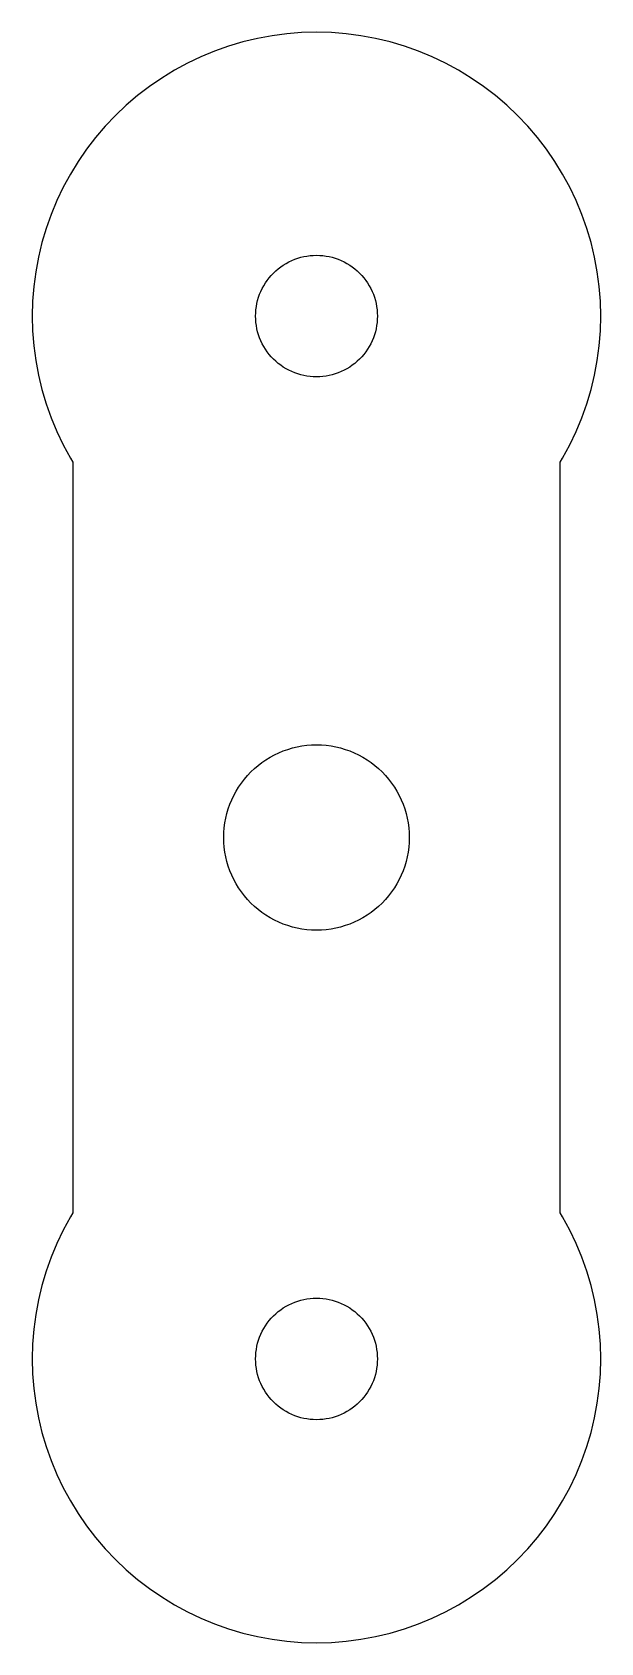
# Model space of a CAD drawing. Header units: metres. Extents: x -9.8 to 9.8, y -27.8 to 27.8.
import ezdxf

# ---------------------------------------------------------------- set-up
doc = ezdxf.new("R2010")
doc.units = ezdxf.units.M

msp = doc.modelspace()

# ---------------------------------------------------------------- linework, layer by layer
for p, q in [((0, 27.8), (-0.512892, 27.7866)), ((0.512892, 27.7866), (0, 27.8)), ((-3.02837, 27.3204), (-3.51201, 27.1491)), ((-2.53643, 27.4661), (-3.02837, 27.3204)), ((-2.03753, 27.5858), (-2.53643, 27.4661)), ((-1.53306, 27.6793), (-2.03753, 27.5858)), ((-1.02438, 27.7463), (-1.53306, 27.6793)), ((-0.512892, 27.7866), (-1.02438, 27.7463)), ((1.02438, 27.7463), (0.512892, 27.7866)), ((1.53306, 27.6793), (1.02438, 27.7463)), ((2.03753, 27.5858), (1.53306, 27.6793)), ((2.53643, 27.4661), (2.03753, 27.5858)), ((3.02837, 27.3204), (2.53643, 27.4661)), ((3.51201, 27.1491), (3.02837, 27.3204)), ((-4.44911, 26.7319), (-4.9, 26.487)), ((-3.98602, 26.9527), (-4.44911, 26.7319)), ((-3.51201, 27.1491), (-3.98602, 26.9527)), ((3.98602, 26.9527), (3.51201, 27.1491)), ((4.44911, 26.7319), (3.98602, 26.9527)), ((4.9, 26.487), (4.44911, 26.7319)), ((-5.33746, 26.219), (-5.76029, 25.9284)), ((-4.9, 26.487), (-5.33746, 26.219)), ((5.33746, 26.219), (4.9, 26.487)), ((5.76029, 25.9284), (5.33746, 26.219)), ((-6.16734, 25.616), (-6.55748, 25.2828)), ((-5.76029, 25.9284), (-6.16734, 25.616)), ((6.16734, 25.616), (5.76029, 25.9284)), ((6.55748, 25.2828), (6.16734, 25.616)), ((-6.55748, 25.2828), (-6.92965, 24.9296)), ((6.92965, 24.9296), (6.55748, 25.2828)), ((-7.28282, 24.5575), (-7.61603, 24.1673)), ((-6.92965, 24.9296), (-7.28282, 24.5575)), ((7.28282, 24.5575), (6.92965, 24.9296)), ((7.61603, 24.1673), (7.28282, 24.5575)), ((-7.61603, 24.1673), (-7.92837, 23.7603)), ((7.92837, 23.7603), (7.61603, 24.1673)), ((-7.92837, 23.7603), (-8.21897, 23.3375)), ((8.21897, 23.3375), (7.92837, 23.7603)), ((-8.48705, 22.9), (-8.73186, 22.4491)), ((-8.21897, 23.3375), (-8.48705, 22.9)), ((8.48705, 22.9), (8.21897, 23.3375)), ((8.73186, 22.4491), (8.48705, 22.9)), ((-8.73186, 22.4491), (-8.95275, 21.986)), ((8.95275, 21.986), (8.73186, 22.4491)), ((-8.95275, 21.986), (-9.14909, 21.512)), ((9.14909, 21.512), (8.95275, 21.986)), ((-9.14909, 21.512), (-9.32035, 21.0284)), ((9.32035, 21.0284), (9.14909, 21.512)), ((-9.32035, 21.0284), (-9.46607, 20.5364)), ((9.46607, 20.5364), (9.32035, 21.0284)), ((-9.58585, 20.0375), (-9.67935, 19.5331)), ((-9.46607, 20.5364), (-9.58585, 20.0375)), ((-0.648935, 19.9972), (-0.54352, 20.0284)), ((-0.54352, 20.0284), (-0.436614, 20.0541)), ((-0.436614, 20.0541), (-0.328512, 20.0741)), ((-0.328512, 20.0741), (-0.219509, 20.0885)), ((-0.219509, 20.0885), (-0.109905, 20.0971)), ((-0.109905, 20.0971), (0, 20.1)), ((0, 20.1), (0.109905, 20.0971)), ((0.109905, 20.0971), (0.219509, 20.0885)), ((0.219509, 20.0885), (0.328512, 20.0741)), ((0.328512, 20.0741), (0.436614, 20.0541)), ((0.436614, 20.0541), (0.54352, 20.0284)), ((0.54352, 20.0284), (0.648935, 19.9972)), ((9.58585, 20.0375), (9.46607, 20.5364)), ((9.67935, 19.5331), (9.58585, 20.0375)), ((-9.67935, 19.5331), (-9.74631, 19.0244)), ((-1.5606, 19.4052), (-1.48492, 19.4849)), ((-1.48492, 19.4849), (-1.40517, 19.5606)), ((-1.40517, 19.5606), (-1.32157, 19.632)), ((-1.32157, 19.632), (-1.23435, 19.6989)), ((-1.23435, 19.6989), (-1.14374, 19.7612)), ((-1.14374, 19.7612), (-1.05, 19.8187)), ((-1.05, 19.8187), (-0.95338, 19.8711)), ((-0.95338, 19.8711), (-0.854146, 19.9184)), ((-0.854146, 19.9184), (-0.752572, 19.9605)), ((-0.752572, 19.9605), (-0.648935, 19.9972)), ((0.648935, 19.9972), (0.752572, 19.9605)), ((0.752572, 19.9605), (0.854146, 19.9184)), ((0.854146, 19.9184), (0.95338, 19.8711)), ((0.95338, 19.8711), (1.05, 19.8187)), ((1.05, 19.8187), (1.14374, 19.7612)), ((1.14374, 19.7612), (1.23435, 19.6989)), ((1.23435, 19.6989), (1.32157, 19.632)), ((1.32157, 19.632), (1.40517, 19.5606)), ((1.40517, 19.5606), (1.48492, 19.4849)), ((1.48492, 19.4849), (1.5606, 19.4052)), ((9.74631, 19.0244), (9.67935, 19.5331)), ((-9.74631, 19.0244), (-9.78657, 18.5129)), ((-1.91844, 18.8541), (-1.87111, 18.9534)), ((-1.87111, 18.9534), (-1.81865, 19.05)), ((-1.81865, 19.05), (-1.76121, 19.1437)), ((-1.76121, 19.1437), (-1.69894, 19.2343)), ((-1.69894, 19.2343), (-1.63201, 19.3216)), ((-1.63201, 19.3216), (-1.5606, 19.4052)), ((1.5606, 19.4052), (1.63201, 19.3216)), ((1.63201, 19.3216), (1.69894, 19.2343)), ((1.69894, 19.2343), (1.76121, 19.1437)), ((1.76121, 19.1437), (1.81865, 19.05)), ((1.81865, 19.05), (1.87111, 18.9534)), ((1.87111, 18.9534), (1.91844, 18.8541)), ((9.78657, 18.5129), (9.74631, 19.0244)), ((-9.78657, 18.5129), (-9.8, 18)), ((-2.07415, 18.3285), (-2.05411, 18.4366)), ((-2.05411, 18.4366), (-2.02844, 18.5435)), ((-2.02844, 18.5435), (-1.99722, 18.6489)), ((-1.99722, 18.6489), (-1.96052, 18.7526)), ((-1.96052, 18.7526), (-1.91844, 18.8541)), ((1.91844, 18.8541), (1.96052, 18.7526)), ((1.96052, 18.7526), (1.99722, 18.6489)), ((1.99722, 18.6489), (2.02844, 18.5435)), ((2.02844, 18.5435), (2.05411, 18.4366)), ((2.05411, 18.4366), (2.07415, 18.3285)), ((9.8, 18), (9.78657, 18.5129)), ((-9.8, 18), (-9.78657, 17.4871)), ((-2.1, 18), (-2.09712, 18.1099)), ((-2.09712, 17.8901), (-2.1, 18)), ((-2.09712, 18.1099), (-2.0885, 18.2195)), ((-2.0885, 17.7805), (-2.09712, 17.8901)), ((-2.0885, 18.2195), (-2.07415, 18.3285)), ((2.07415, 18.3285), (2.0885, 18.2195)), ((2.0885, 18.2195), (2.09712, 18.1099)), ((2.09712, 17.8901), (2.0885, 17.7805)), ((2.09712, 18.1099), (2.1, 18)), ((2.1, 18), (2.09712, 17.8901)), ((9.78657, 17.4871), (9.8, 18)), ((-9.78657, 17.4871), (-9.74631, 16.9756)), ((-2.07415, 17.6715), (-2.0885, 17.7805)), ((-2.05411, 17.5634), (-2.07415, 17.6715)), ((-2.02844, 17.4565), (-2.05411, 17.5634)), ((-1.99722, 17.3511), (-2.02844, 17.4565)), ((-1.96052, 17.2474), (-1.99722, 17.3511)), ((-1.91844, 17.1459), (-1.96052, 17.2474)), ((1.96052, 17.2474), (1.91844, 17.1459)), ((1.99722, 17.3511), (1.96052, 17.2474)), ((2.02844, 17.4565), (1.99722, 17.3511)), ((2.05411, 17.5634), (2.02844, 17.4565)), ((2.07415, 17.6715), (2.05411, 17.5634)), ((2.0885, 17.7805), (2.07415, 17.6715)), ((9.74631, 16.9756), (9.78657, 17.4871)), ((-9.74631, 16.9756), (-9.67935, 16.4669)), ((-1.87111, 17.0466), (-1.91844, 17.1459)), ((-1.81865, 16.95), (-1.87111, 17.0466)), ((-1.76121, 16.8563), (-1.81865, 16.95)), ((-1.69894, 16.7657), (-1.76121, 16.8563)), ((-1.63201, 16.6784), (-1.69894, 16.7657)), ((1.69894, 16.7657), (1.63201, 16.6784)), ((1.76121, 16.8563), (1.69894, 16.7657)), ((1.81865, 16.95), (1.76121, 16.8563)), ((1.87111, 17.0466), (1.81865, 16.95)), ((1.91844, 17.1459), (1.87111, 17.0466)), ((9.67935, 16.4669), (9.74631, 16.9756)), ((-9.67935, 16.4669), (-9.58585, 15.9625)), ((-1.5606, 16.5948), (-1.63201, 16.6784)), ((-1.48492, 16.5151), (-1.5606, 16.5948)), ((-1.40517, 16.4394), (-1.48492, 16.5151)), ((-1.32157, 16.368), (-1.40517, 16.4394)), ((-1.23435, 16.3011), (-1.32157, 16.368)), ((-1.14374, 16.2388), (-1.23435, 16.3011)), ((-1.05, 16.1813), (-1.14374, 16.2388)), ((-0.95338, 16.1289), (-1.05, 16.1813)), ((-0.854146, 16.0816), (-0.95338, 16.1289)), ((0.95338, 16.1289), (0.854146, 16.0816)), ((1.05, 16.1813), (0.95338, 16.1289)), ((1.14374, 16.2388), (1.05, 16.1813)), ((1.23435, 16.3011), (1.14374, 16.2388)), ((1.32157, 16.368), (1.23435, 16.3011)), ((1.40517, 16.4394), (1.32157, 16.368)), ((1.48492, 16.5151), (1.40517, 16.4394)), ((1.5606, 16.5948), (1.48492, 16.5151)), ((1.63201, 16.6784), (1.5606, 16.5948)), ((9.58585, 15.9625), (9.67935, 16.4669)), ((-9.58585, 15.9625), (-9.46607, 15.4636)), ((-0.752572, 16.0395), (-0.854146, 16.0816)), ((-0.648935, 16.0028), (-0.752572, 16.0395)), ((-0.54352, 15.9716), (-0.648935, 16.0028)), ((-0.436614, 15.9459), (-0.54352, 15.9716)), ((-0.328512, 15.9259), (-0.436614, 15.9459)), ((-0.219509, 15.9115), (-0.328512, 15.9259)), ((-0.109905, 15.9029), (-0.219509, 15.9115)), ((0, 15.9), (-0.109905, 15.9029)), ((0.109905, 15.9029), (0, 15.9)), ((0.219509, 15.9115), (0.109905, 15.9029)), ((0.328512, 15.9259), (0.219509, 15.9115)), ((0.436614, 15.9459), (0.328512, 15.9259)), ((0.54352, 15.9716), (0.436614, 15.9459)), ((0.648935, 16.0028), (0.54352, 15.9716)), ((0.752572, 16.0395), (0.648935, 16.0028)), ((0.854146, 16.0816), (0.752572, 16.0395)), ((9.46607, 15.4636), (9.58585, 15.9625)), ((-9.46607, 15.4636), (-9.32035, 14.9716)), ((9.32035, 14.9716), (9.46607, 15.4636)), ((-9.32035, 14.9716), (-9.14909, 14.488)), ((-9.14909, 14.488), (-8.95275, 14.014)), ((8.95275, 14.014), (9.14909, 14.488)), ((9.14909, 14.488), (9.32035, 14.9716)), ((-8.95275, 14.014), (-8.73186, 13.5509)), ((8.73186, 13.5509), (8.95275, 14.014)), ((-8.73186, 13.5509), (-8.48705, 13.1)), ((8.48705, 13.1), (8.73186, 13.5509)), ((-8.48705, 13.1), (-8.4, 12.9579)), ((-8.4, 12.9579), (-8.4, -12.9579)), ((8.4, 12.9579), (8.48705, 13.1)), ((8.4, -12.9579), (8.4, 12.9579)), ((-1.6, 2.77128), (-1.45277, 2.85122)), ((-1.45277, 2.85122), (-1.30156, 2.92334)), ((-1.30156, 2.92334), (-1.14678, 2.98746)), ((-1.14678, 2.98746), (-0.988853, 3.04338)), ((-0.988853, 3.04338), (-0.82822, 3.09096)), ((-0.82822, 3.09096), (-0.665317, 3.13007)), ((-0.665317, 3.13007), (-0.500589, 3.1606)), ((-0.500589, 3.1606), (-0.334491, 3.18247)), ((-0.334491, 3.18247), (-0.167475, 3.19561)), ((-0.167475, 3.19561), (0, 3.2)), ((0, 3.2), (0.167475, 3.19561)), ((0.167475, 3.19561), (0.334491, 3.18247)), ((0.334491, 3.18247), (0.500589, 3.1606)), ((0.500589, 3.1606), (0.665317, 3.13007)), ((0.665317, 3.13007), (0.82822, 3.09096)), ((0.82822, 3.09096), (0.988853, 3.04338)), ((0.988853, 3.04338), (1.14678, 2.98746)), ((1.14678, 2.98746), (1.30156, 2.92334)), ((1.30156, 2.92334), (1.45277, 2.85122)), ((1.45277, 2.85122), (1.6, 2.77128)), ((-2.37806, 2.14122), (-2.26274, 2.26274)), ((-2.26274, 2.26274), (-2.14122, 2.37806)), ((-2.14122, 2.37806), (-2.01382, 2.48687)), ((-2.01382, 2.48687), (-1.88091, 2.58885)), ((-1.88091, 2.58885), (-1.74284, 2.68375)), ((-1.74284, 2.68375), (-1.6, 2.77128)), ((1.6, 2.77128), (1.74284, 2.68375)), ((1.74284, 2.68375), (1.88091, 2.58885)), ((1.88091, 2.58885), (2.01382, 2.48687)), ((2.01382, 2.48687), (2.14122, 2.37806)), ((2.14122, 2.37806), (2.26274, 2.26274)), ((2.26274, 2.26274), (2.37806, 2.14122)), ((-2.77128, 1.6), (-2.68375, 1.74284)), ((-2.68375, 1.74284), (-2.58885, 1.88091)), ((-2.58885, 1.88091), (-2.48687, 2.01382)), ((-2.48687, 2.01382), (-2.37806, 2.14122)), ((2.37806, 2.14122), (2.48687, 2.01382)), ((2.48687, 2.01382), (2.58885, 1.88091)), ((2.58885, 1.88091), (2.68375, 1.74284)), ((2.68375, 1.74284), (2.77128, 1.6)), ((-3.04338, 0.988853), (-2.98746, 1.14678)), ((-2.98746, 1.14678), (-2.92334, 1.30156)), ((-2.92334, 1.30156), (-2.85122, 1.45277)), ((-2.85122, 1.45277), (-2.77128, 1.6)), ((2.77128, 1.6), (2.85122, 1.45277)), ((2.85122, 1.45277), (2.92334, 1.30156)), ((2.92334, 1.30156), (2.98746, 1.14678)), ((2.98746, 1.14678), (3.04338, 0.988853)), ((-3.1606, 0.500589), (-3.13007, 0.665317)), ((-3.13007, 0.665317), (-3.09096, 0.82822)), ((-3.09096, 0.82822), (-3.04338, 0.988853)), ((3.04338, 0.988853), (3.09096, 0.82822)), ((3.09096, 0.82822), (3.13007, 0.665317)), ((3.13007, 0.665317), (3.1606, 0.500589)), ((-3.2, 0), (-3.19561, 0.167475)), ((-3.19561, -0.167475), (-3.2, 0)), ((-3.19561, 0.167475), (-3.18247, 0.334491)), ((-3.18247, 0.334491), (-3.1606, 0.500589)), ((3.1606, 0.500589), (3.18247, 0.334491)), ((3.18247, 0.334491), (3.19561, 0.167475)), ((3.19561, 0.167475), (3.2, 0)), ((3.2, 0), (3.19561, -0.167475)), ((-3.18247, -0.334491), (-3.19561, -0.167475)), ((-3.1606, -0.500589), (-3.18247, -0.334491)), ((-3.13007, -0.665317), (-3.1606, -0.500589)), ((3.1606, -0.500589), (3.13007, -0.665317)), ((3.18247, -0.334491), (3.1606, -0.500589)), ((3.19561, -0.167475), (3.18247, -0.334491)), ((-3.09096, -0.82822), (-3.13007, -0.665317)), ((-3.04338, -0.988853), (-3.09096, -0.82822)), ((-2.98746, -1.14678), (-3.04338, -0.988853)), ((3.04338, -0.988853), (2.98746, -1.14678)), ((3.09096, -0.82822), (3.04338, -0.988853)), ((3.13007, -0.665317), (3.09096, -0.82822)), ((-2.92334, -1.30156), (-2.98746, -1.14678)), ((-2.85122, -1.45277), (-2.92334, -1.30156)), ((-2.77128, -1.6), (-2.85122, -1.45277)), ((-2.68375, -1.74284), (-2.77128, -1.6)), ((2.77128, -1.6), (2.68375, -1.74284)), ((2.85122, -1.45277), (2.77128, -1.6)), ((2.92334, -1.30156), (2.85122, -1.45277)), ((2.98746, -1.14678), (2.92334, -1.30156)), ((-2.58885, -1.88091), (-2.68375, -1.74284)), ((-2.48687, -2.01382), (-2.58885, -1.88091)), ((-2.37806, -2.14122), (-2.48687, -2.01382)), ((-2.26274, -2.26274), (-2.37806, -2.14122)), ((2.37806, -2.14122), (2.26274, -2.26274)), ((2.48687, -2.01382), (2.37806, -2.14122)), ((2.58885, -1.88091), (2.48687, -2.01382)), ((2.68375, -1.74284), (2.58885, -1.88091)), ((-2.14122, -2.37806), (-2.26274, -2.26274)), ((-2.01382, -2.48687), (-2.14122, -2.37806)), ((-1.88091, -2.58885), (-2.01382, -2.48687)), ((-1.74284, -2.68375), (-1.88091, -2.58885)), ((-1.6, -2.77128), (-1.74284, -2.68375)), ((-1.45277, -2.85122), (-1.6, -2.77128)), ((1.6, -2.77128), (1.45277, -2.85122)), ((1.74284, -2.68375), (1.6, -2.77128)), ((1.88091, -2.58885), (1.74284, -2.68375)), ((2.01382, -2.48687), (1.88091, -2.58885)), ((2.14122, -2.37806), (2.01382, -2.48687)), ((2.26274, -2.26274), (2.14122, -2.37806)), ((-1.30156, -2.92334), (-1.45277, -2.85122)), ((-1.14678, -2.98746), (-1.30156, -2.92334)), ((-0.988853, -3.04338), (-1.14678, -2.98746)), ((-0.82822, -3.09096), (-0.988853, -3.04338)), ((-0.665317, -3.13007), (-0.82822, -3.09096)), ((-0.500589, -3.1606), (-0.665317, -3.13007)), ((-0.334491, -3.18247), (-0.500589, -3.1606)), ((-0.167475, -3.19561), (-0.334491, -3.18247)), ((0, -3.2), (-0.167475, -3.19561)), ((0.167475, -3.19561), (0, -3.2)), ((0.334491, -3.18247), (0.167475, -3.19561)), ((0.500589, -3.1606), (0.334491, -3.18247)), ((0.665317, -3.13007), (0.500589, -3.1606)), ((0.82822, -3.09096), (0.665317, -3.13007)), ((0.988853, -3.04338), (0.82822, -3.09096)), ((1.14678, -2.98746), (0.988853, -3.04338)), ((1.30156, -2.92334), (1.14678, -2.98746)), ((1.45277, -2.85122), (1.30156, -2.92334)), ((-8.48705, -13.1), (-8.73186, -13.5509)), ((-8.4, -12.9579), (-8.48705, -13.1)), ((8.48705, -13.1), (8.4, -12.9579)), ((8.73186, -13.5509), (8.48705, -13.1)), ((-8.73186, -13.5509), (-8.95275, -14.014)), ((8.95275, -14.014), (8.73186, -13.5509)), ((-8.95275, -14.014), (-9.14909, -14.488)), ((9.14909, -14.488), (8.95275, -14.014)), ((-9.32035, -14.9716), (-9.46607, -15.4636)), ((-9.14909, -14.488), (-9.32035, -14.9716)), ((9.32035, -14.9716), (9.14909, -14.488)), ((9.46607, -15.4636), (9.32035, -14.9716)), ((-9.46607, -15.4636), (-9.58585, -15.9625)), ((9.58585, -15.9625), (9.46607, -15.4636)), ((-9.58585, -15.9625), (-9.67935, -16.4669)), ((-0.95338, -16.1289), (-0.854146, -16.0816)), ((-0.854146, -16.0816), (-0.752572, -16.0395)), ((-0.752572, -16.0395), (-0.648935, -16.0028)), ((-0.648935, -16.0028), (-0.54352, -15.9716)), ((-0.54352, -15.9716), (-0.436614, -15.9459)), ((-0.436614, -15.9459), (-0.328512, -15.9259)), ((-0.328512, -15.9259), (-0.219509, -15.9115)), ((-0.219509, -15.9115), (-0.109905, -15.9029)), ((-0.109905, -15.9029), (0, -15.9)), ((0, -15.9), (0.109905, -15.9029)), ((0.109905, -15.9029), (0.219509, -15.9115)), ((0.219509, -15.9115), (0.328512, -15.9259)), ((0.328512, -15.9259), (0.436614, -15.9459)), ((0.436614, -15.9459), (0.54352, -15.9716)), ((0.54352, -15.9716), (0.648935, -16.0028)), ((0.648935, -16.0028), (0.752572, -16.0395)), ((0.752572, -16.0395), (0.854146, -16.0816)), ((0.854146, -16.0816), (0.95338, -16.1289)), ((9.67935, -16.4669), (9.58585, -15.9625)), ((-9.67935, -16.4669), (-9.74631, -16.9756)), ((-1.69894, -16.7657), (-1.63201, -16.6784)), ((-1.63201, -16.6784), (-1.5606, -16.5948)), ((-1.5606, -16.5948), (-1.48492, -16.5151)), ((-1.48492, -16.5151), (-1.40517, -16.4394)), ((-1.40517, -16.4394), (-1.32157, -16.368)), ((-1.32157, -16.368), (-1.23435, -16.3011)), ((-1.23435, -16.3011), (-1.14374, -16.2388)), ((-1.14374, -16.2388), (-1.05, -16.1813)), ((-1.05, -16.1813), (-0.95338, -16.1289)), ((0.95338, -16.1289), (1.05, -16.1813)), ((1.05, -16.1813), (1.14374, -16.2388)), ((1.14374, -16.2388), (1.23435, -16.3011)), ((1.23435, -16.3011), (1.32157, -16.368)), ((1.32157, -16.368), (1.40517, -16.4394)), ((1.40517, -16.4394), (1.48492, -16.5151)), ((1.48492, -16.5151), (1.5606, -16.5948)), ((1.5606, -16.5948), (1.63201, -16.6784)), ((1.63201, -16.6784), (1.69894, -16.7657)), ((9.74631, -16.9756), (9.67935, -16.4669)), ((-9.74631, -16.9756), (-9.78657, -17.4871)), ((-1.96052, -17.2474), (-1.91844, -17.1459)), ((-1.91844, -17.1459), (-1.87111, -17.0466)), ((-1.87111, -17.0466), (-1.81865, -16.95)), ((-1.81865, -16.95), (-1.76121, -16.8563)), ((-1.76121, -16.8563), (-1.69894, -16.7657)), ((1.69894, -16.7657), (1.76121, -16.8563)), ((1.76121, -16.8563), (1.81865, -16.95)), ((1.81865, -16.95), (1.87111, -17.0466)), ((1.87111, -17.0466), (1.91844, -17.1459)), ((1.91844, -17.1459), (1.96052, -17.2474)), ((9.78657, -17.4871), (9.74631, -16.9756)), ((-9.78657, -17.4871), (-9.8, -18)), ((-2.09712, -17.8901), (-2.0885, -17.7805)), ((-2.0885, -17.7805), (-2.07415, -17.6715)), ((-2.07415, -17.6715), (-2.05411, -17.5634)), ((-2.05411, -17.5634), (-2.02844, -17.4565)), ((-2.02844, -17.4565), (-1.99722, -17.3511)), ((-1.99722, -17.3511), (-1.96052, -17.2474)), ((1.96052, -17.2474), (1.99722, -17.3511)), ((1.99722, -17.3511), (2.02844, -17.4565)), ((2.02844, -17.4565), (2.05411, -17.5634)), ((2.05411, -17.5634), (2.07415, -17.6715)), ((2.07415, -17.6715), (2.0885, -17.7805)), ((2.0885, -17.7805), (2.09712, -17.8901)), ((9.8, -18), (9.78657, -17.4871)), ((-9.8, -18), (-9.78657, -18.5129)), ((-2.1, -18), (-2.09712, -17.8901)), ((-2.09712, -18.1099), (-2.1, -18)), ((-2.0885, -18.2195), (-2.09712, -18.1099)), ((-2.07415, -18.3285), (-2.0885, -18.2195)), ((-2.05411, -18.4366), (-2.07415, -18.3285)), ((2.07415, -18.3285), (2.05411, -18.4366)), ((2.0885, -18.2195), (2.07415, -18.3285)), ((2.09712, -18.1099), (2.0885, -18.2195)), ((2.09712, -17.8901), (2.1, -18)), ((2.1, -18), (2.09712, -18.1099)), ((9.78657, -18.5129), (9.8, -18)), ((-9.78657, -18.5129), (-9.74631, -19.0244)), ((-2.02844, -18.5435), (-2.05411, -18.4366)), ((-1.99722, -18.6489), (-2.02844, -18.5435)), ((-1.96052, -18.7526), (-1.99722, -18.6489)), ((-1.91844, -18.8541), (-1.96052, -18.7526)), ((-1.87111, -18.9534), (-1.91844, -18.8541)), ((1.91844, -18.8541), (1.87111, -18.9534)), ((1.96052, -18.7526), (1.91844, -18.8541)), ((1.99722, -18.6489), (1.96052, -18.7526)), ((2.02844, -18.5435), (1.99722, -18.6489)), ((2.05411, -18.4366), (2.02844, -18.5435)), ((9.74631, -19.0244), (9.78657, -18.5129)), ((-9.74631, -19.0244), (-9.67935, -19.5331)), ((-1.81865, -19.05), (-1.87111, -18.9534)), ((-1.76121, -19.1437), (-1.81865, -19.05)), ((-1.69894, -19.2343), (-1.76121, -19.1437)), ((-1.63201, -19.3216), (-1.69894, -19.2343)), ((-1.5606, -19.4052), (-1.63201, -19.3216)), ((-1.48492, -19.4849), (-1.5606, -19.4052)), ((1.5606, -19.4052), (1.48492, -19.4849)), ((1.63201, -19.3216), (1.5606, -19.4052)), ((1.69894, -19.2343), (1.63201, -19.3216)), ((1.76121, -19.1437), (1.69894, -19.2343)), ((1.81865, -19.05), (1.76121, -19.1437)), ((1.87111, -18.9534), (1.81865, -19.05)), ((9.67935, -19.5331), (9.74631, -19.0244)), ((-9.67935, -19.5331), (-9.58585, -20.0375)), ((-1.40517, -19.5606), (-1.48492, -19.4849)), ((-1.32157, -19.632), (-1.40517, -19.5606)), ((-1.23435, -19.6989), (-1.32157, -19.632)), ((-1.14374, -19.7612), (-1.23435, -19.6989)), ((-1.05, -19.8187), (-1.14374, -19.7612)), ((-0.95338, -19.8711), (-1.05, -19.8187)), ((-0.854146, -19.9184), (-0.95338, -19.8711)), ((-0.752572, -19.9605), (-0.854146, -19.9184)), ((-0.648935, -19.9972), (-0.752572, -19.9605)), ((-0.54352, -20.0284), (-0.648935, -19.9972)), ((0.648935, -19.9972), (0.54352, -20.0284)), ((0.752572, -19.9605), (0.648935, -19.9972)), ((0.854146, -19.9184), (0.752572, -19.9605)), ((0.95338, -19.8711), (0.854146, -19.9184)), ((1.05, -19.8187), (0.95338, -19.8711)), ((1.14374, -19.7612), (1.05, -19.8187)), ((1.23435, -19.6989), (1.14374, -19.7612)), ((1.32157, -19.632), (1.23435, -19.6989)), ((1.40517, -19.5606), (1.32157, -19.632)), ((1.48492, -19.4849), (1.40517, -19.5606)), ((9.58585, -20.0375), (9.67935, -19.5331)), ((-9.58585, -20.0375), (-9.46607, -20.5364)), ((-9.46607, -20.5364), (-9.32035, -21.0284)), ((-0.436614, -20.0541), (-0.54352, -20.0284)), ((-0.328512, -20.0741), (-0.436614, -20.0541)), ((-0.219509, -20.0885), (-0.328512, -20.0741)), ((-0.109905, -20.0971), (-0.219509, -20.0885)), ((0, -20.1), (-0.109905, -20.0971)), ((0.109905, -20.0971), (0, -20.1)), ((0.219509, -20.0885), (0.109905, -20.0971)), ((0.328512, -20.0741), (0.219509, -20.0885)), ((0.436614, -20.0541), (0.328512, -20.0741)), ((0.54352, -20.0284), (0.436614, -20.0541)), ((9.32035, -21.0284), (9.46607, -20.5364)), ((9.46607, -20.5364), (9.58585, -20.0375)), ((-9.32035, -21.0284), (-9.14909, -21.512)), ((9.14909, -21.512), (9.32035, -21.0284)), ((-9.14909, -21.512), (-8.95275, -21.986)), ((8.95275, -21.986), (9.14909, -21.512)), ((-8.95275, -21.986), (-8.73186, -22.4491)), ((8.73186, -22.4491), (8.95275, -21.986)), ((-8.73186, -22.4491), (-8.48705, -22.9)), ((8.48705, -22.9), (8.73186, -22.4491)), ((-8.48705, -22.9), (-8.21897, -23.3375)), ((-8.21897, -23.3375), (-7.92837, -23.7603)), ((7.92837, -23.7603), (8.21897, -23.3375)), ((8.21897, -23.3375), (8.48705, -22.9)), ((-7.92837, -23.7603), (-7.61603, -24.1673)), ((7.61603, -24.1673), (7.92837, -23.7603)), ((-7.61603, -24.1673), (-7.28282, -24.5575)), ((7.28282, -24.5575), (7.61603, -24.1673)), ((-7.28282, -24.5575), (-6.92965, -24.9296)), ((-6.92965, -24.9296), (-6.55748, -25.2828)), ((6.55748, -25.2828), (6.92965, -24.9296)), ((6.92965, -24.9296), (7.28282, -24.5575)), ((-6.55748, -25.2828), (-6.16734, -25.616)), ((6.16734, -25.616), (6.55748, -25.2828)), ((-6.16734, -25.616), (-5.76029, -25.9284)), ((-5.76029, -25.9284), (-5.33746, -26.219)), ((5.33746, -26.219), (5.76029, -25.9284)), ((5.76029, -25.9284), (6.16734, -25.616)), ((-5.33746, -26.219), (-4.9, -26.487)), ((-4.9, -26.487), (-4.44911, -26.7319)), ((4.44911, -26.7319), (4.9, -26.487)), ((4.9, -26.487), (5.33746, -26.219)), ((-4.44911, -26.7319), (-3.98602, -26.9527)), ((-3.98602, -26.9527), (-3.51201, -27.1491)), ((-3.51201, -27.1491), (-3.02837, -27.3204)), ((3.02837, -27.3204), (3.51201, -27.1491)), ((3.51201, -27.1491), (3.98602, -26.9527)), ((3.98602, -26.9527), (4.44911, -26.7319)), ((-3.02837, -27.3204), (-2.53643, -27.4661)), ((-2.53643, -27.4661), (-2.03753, -27.5858)), ((-2.03753, -27.5858), (-1.53306, -27.6793)), ((-1.53306, -27.6793), (-1.02438, -27.7463)), ((-1.02438, -27.7463), (-0.512892, -27.7866)), ((-0.512892, -27.7866), (0, -27.8)), ((0, -27.8), (0.512892, -27.7866)), ((0.512892, -27.7866), (1.02438, -27.7463)), ((1.02438, -27.7463), (1.53306, -27.6793)), ((1.53306, -27.6793), (2.03753, -27.5858)), ((2.03753, -27.5858), (2.53643, -27.4661)), ((2.53643, -27.4661), (3.02837, -27.3204))]:
    msp.add_line(p, q)

doc.saveas('drawing.dxf')
